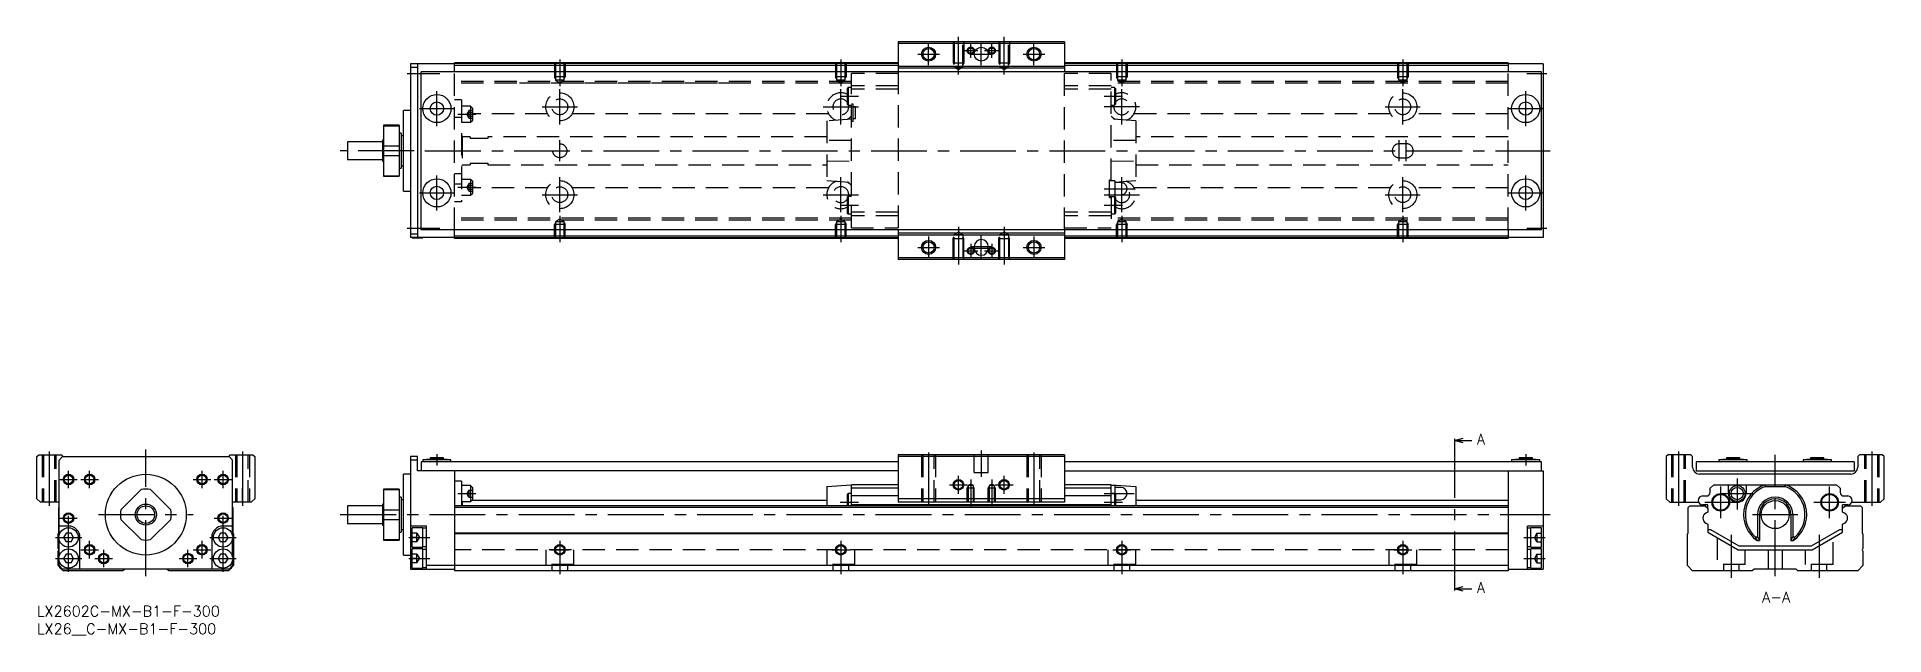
# Model space of a CAD drawing. Extents: x 0 to 526, y -8 to 162.
import ezdxf

# ---------------------------------------------------------------- set-up
doc = ezdxf.new("R2010")
doc.units = 0
doc.header["$LTSCALE"] = 0.5
doc.linetypes.add('CENTER', pattern=[50.8, 31.75, -6.35, 6.35, -6.35])
doc.linetypes.add('DASHED', pattern=[19.05, 12.7, -6.35])
for name, color, linetype in [('MSM_CENTER', 1, 'CENTER'), ('MSM_CONTINUOUS', 7, 'CONTINUOUS'), ('MSM_DASHED', 4, 'DASHED'), ('MSM_NARROW', 5, 'CONTINUOUS'), ('MSM_PART_NUMBER', 7, 'CONTINUOUS')]:
    doc.layers.add(name, color=color, linetype=linetype)
doc.styles.get("Standard").update_dxf_attribs({"font": 'txt.shx', "height": 1, "bigfont": 'bigfont.shx'})

# ---------------------------------------------------------------- blocks, each defined once
blk = doc.blocks.new('*U2')
at = {"layer": 'MSM_PART_NUMBER'}
blk.add_text('LX2602C-MX-B1-F-300', height=3, dxfattribs=at).set_placement((0, -3))
blk = doc.blocks.new('*U3')
at = {"layer": 'MSM_PART_NUMBER'}
blk.add_text('LX26__C-MX-B1-F-300', height=3, dxfattribs=at).set_placement((0, -8))

msp = doc.modelspace()

# ---------------------------------------------------------------- linework, layer by layer
at = {"layer": 'MSM_CENTER'}
for p, q in [((253.88, 153.98), (253.88, 160.18)), ((262.38, 151.28), (262.38, 161.98)), ((263.83, 158.08), (267.93, 158.08)), ((265.88, 156.03), (265.88, 160.13)), ((268.88, 153.98), (268.88, 160.18)), ((269.83, 158.08), (273.93, 158.08)), ((271.88, 156.03), (271.88, 160.13)), ((275.38, 151.28), (275.38, 161.98)), ((283.88, 153.98), (283.88, 160.18)), ((148.88, 155.58), (148.88, 147.95)), ((228.88, 155.58), (228.88, 147.95)), ((250.78, 157.08), (256.98, 157.08)), ((265.78, 157.08), (271.98, 157.08)), ((280.78, 157.08), (286.98, 157.08)), ((308.88, 155.58), (308.88, 147.95)), ((388.88, 155.58), (388.88, 147.95)), ((105.38, 151.58), (114.68, 151.58)), ((424.18, 151.58), (429.88, 151.58)), ((113.88, 136.58), (113.88, 146.58)), ((143.88, 142.08), (153.88, 142.08)), ((148.88, 137.08), (148.88, 147.08)), ((223.88, 142.08), (233.88, 142.08)), ((228.68, 145.08), (233.88, 145.08)), ((228.88, 137.08), (228.88, 147.08)), ((303.88, 145.08), (309.08, 145.08)), ((313.88, 142.08), (303.88, 142.08)), ((308.88, 137.08), (308.88, 147.08)), ((383.88, 142.08), (393.88, 142.08)), ((388.88, 137.08), (388.88, 147.08)), ((423.88, 136.58), (423.88, 146.58)), ((108.88, 141.58), (118.88, 141.58)), ((119.88, 139.98), (124.98, 139.98)), ((418.88, 141.58), (428.88, 141.58)), ((148.88, 126.58), (148.88, 132.58)), ((387.88, 126.58), (387.88, 132.58)), ((389.88, 126.58), (389.88, 132.58)), ((107.38, 129.58), (86.38, 129.58)), ((110.48, 129.58), (430.88, 129.58)), ((113.88, 112.58), (113.88, 122.58)), ((148.88, 112.08), (148.88, 122.08)), ((228.88, 112.08), (228.88, 122.08)), ((308.88, 112.08), (308.88, 122.08)), ((388.88, 112.08), (388.88, 122.08)), ((423.88, 112.58), (423.88, 122.58)), ((108.88, 117.58), (118.88, 117.58)), ((119.88, 119.19), (124.98, 119.19)), ((143.88, 117.08), (153.88, 117.08)), ((223.88, 117.08), (233.88, 117.08)), ((303.88, 118.78), (312.38, 118.78)), ((303.88, 117.08), (313.88, 117.08)), ((383.88, 117.08), (393.88, 117.08)), ((418.88, 117.58), (428.88, 117.58)), ((148.88, 111.09), (148.88, 103.58)), ((228.68, 114.08), (233.88, 114.08)), ((228.88, 111.09), (228.88, 103.58)), ((303.88, 114.08), (309.08, 114.08)), ((308.88, 111.09), (308.88, 103.58)), ((388.88, 111.09), (388.88, 103.58)), ((105.38, 107.58), (114.68, 107.58)), ((253.88, 105.18), (253.88, 98.98)), ((262.38, 107.89), (262.38, 97.19)), ((268.88, 98.83), (268.88, 105.33)), ((275.38, 107.89), (275.38, 97.19)), ((283.88, 105.18), (283.88, 98.98)), ((424.18, 107.58), (429.88, 107.58)), ((250.78, 102.08), (256.98, 102.08)), ((263.83, 101.08), (267.93, 101.08)), ((265.88, 103.13), (265.88, 99.03)), ((265.88, 102.33), (271.88, 102.33)), ((265.88, 101.83), (271.88, 101.83)), ((269.83, 101.08), (273.93, 101.08)), ((271.88, 103.13), (271.88, 99.03)), ((280.78, 102.08), (286.98, 102.08)), ((3.5, 44), (3.5, 28.5)), ((31, 8.5), (31, 44.5)), ((58.5, 44), (58.5, 28.5)), ((113.88, 43.2), (113.88, 40)), ((253.88, 43.68), (253.88, 28.83)), ((268.88, 44.25), (268.88, 36.75)), ((283.88, 43.68), (283.88, 28.83)), ((403.57, 46.62), (403.57, 5.38)), ((423.88, 43.2), (423.88, 40)), ((467.41, 44), (467.41, 28.5)), ((494.91, 8.5), (494.91, 43)), ((522.41, 44), (522.41, 28.5)), ((9, 33.5), (9, 38.5)), ((15, 33.5), (15, 38.5)), ((47, 33.5), (47, 38.5)), ((53, 33.5), (53, 38.5)), ((262.38, 31.93), (262.38, 37.08)), ((275.38, 31.93), (275.38, 37.08)), ((6.5, 36), (11.5, 36)), ((12.5, 36), (17.5, 36)), ((44.5, 36), (49.5, 36)), ((50.5, 36), (55.5, 36)), ((119.88, 32), (124.98, 32)), ((259.8, 34.5), (264.95, 34.5)), ((265.88, 35.96), (265.88, 28.24)), ((271.88, 35.96), (271.88, 28.24)), ((272.8, 34.5), (277.95, 34.5)), ((303.88, 32), (312.38, 32)), ((479.41, 25), (479.41, 34)), ((479.61, 32), (488.61, 32)), ((484.11, 36.25), (484.11, 27.5)), ((510.41, 25), (510.41, 34)), ((9, 9.75), (9, 27.5)), ((53, 9.75), (53, 27.5)), ((228.68, 29.5), (233.88, 29.5)), ((303.88, 29.5), (309.08, 29.5)), ((474.91, 29.5), (483.91, 29.5)), ((505.91, 29.5), (514.91, 29.5)), ((6.5, 25), (11.5, 25)), ((17.5, 26), (44.5, 26)), ((50.5, 25), (55.5, 25)), ((86.38, 26), (430.88, 26)), ((488.41, 26), (501.41, 26)), ((5.25, 19.5), (12.75, 19.5)), ((12.5, 16), (17.5, 16)), ((15, 13.5), (15, 18.5)), ((19, 11), (19, 16)), ((43, 11), (43, 16)), ((44.5, 16), (49.5, 16)), ((47, 13.5), (47, 18.5)), ((49.25, 19.5), (56.75, 19.5)), ((105.88, 19.5), (111.88, 19.5)), ((146.3, 16), (151.45, 16)), ((148.88, 18.5), (148.88, 9)), ((226.3, 16), (231.45, 16)), ((228.88, 18.5), (228.88, 9)), ((306.3, 16), (311.45, 16)), ((308.88, 18.5), (308.88, 9)), ((386.3, 16), (391.45, 16)), ((388.88, 18.5), (388.88, 9)), ((423.38, 19.5), (429.38, 19.5)), ((482.41, 20.29), (482.41, 8)), ((507.41, 20.29), (507.41, 8)), ((5.25, 13.5), (12.75, 13.5)), ((16.5, 13.5), (21.5, 13.5)), ((40.5, 13.5), (45.5, 13.5)), ((49.25, 13.5), (56.75, 13.5)), ((105.88, 13.5), (111.88, 13.5)), ((423.38, 13.5), (429.38, 13.5))]:
    msp.add_line(p, q, dxfattribs=at)
at = {"layer": 'MSM_CONTINUOUS'}
for p, q in [((292.58, 160.58), (245.18, 160.58)), ((245.18, 160.58), (245.18, 152.08)), ((292.58, 160.08), (245.18, 160.08)), ((292.58, 160.58), (292.58, 152.08)), ((118.88, 154.28), (106.38, 154.28)), ((106.38, 154.28), (106.38, 104.88)), ((108.38, 153.28), (106.38, 153.28)), ((106.88, 154.28), (106.88, 154.33)), ((109.88, 154.33), (106.88, 154.33)), ((108.38, 154.28), (108.38, 104.88)), ((109.88, 154.28), (109.88, 154.33)), ((118.88, 152.08), (118.88, 154.58)), ((245.18, 154.58), (118.88, 154.58)), ((245.18, 154.38), (118.88, 154.38)), ((245.18, 153.88), (118.88, 153.88)), ((292.58, 153.58), (245.18, 153.58)), ((292.58, 153.08), (245.18, 153.08)), ((418.88, 154.58), (292.58, 154.58)), ((418.88, 154.38), (292.58, 154.38)), ((418.88, 153.88), (292.58, 153.88)), ((418.88, 154.58), (418.88, 152.08)), ((428.88, 154.28), (418.88, 154.28)), ((425.38, 154.28), (425.38, 154.33)), ((428.38, 154.33), (425.38, 154.33)), ((428.38, 154.28), (428.38, 154.33)), ((428.88, 154.28), (428.88, 104.88)), ((109.38, 107.08), (109.38, 152.08)), ((428.38, 152.08), (109.38, 152.08)), ((428.38, 107.08), (428.38, 152.08)), ((103.18, 136.83), (98.68, 136.83)), ((98.68, 136.83), (98.68, 122.33)), ((103.18, 136.83), (103.18, 122.33)), ((106.38, 141.08), (104.38, 141.08)), ((104.38, 118.08), (104.38, 141.08)), ((88.38, 132.08), (88.38, 127.08)), ((98.38, 132.08), (88.38, 132.08)), ((98.38, 132.58), (98.38, 126.58)), ((98.68, 132.58), (98.38, 132.58)), ((98.68, 136.7), (103.18, 136.7)), ((103.68, 134.58), (103.18, 134.58)), ((103.68, 134.58), (103.68, 124.58)), ((104.38, 133.83), (103.68, 133.83)), ((88.38, 127.08), (98.38, 127.08)), ((98.38, 126.58), (98.68, 126.58)), ((98.68, 130.95), (103.18, 130.95)), ((98.68, 128.22), (103.18, 128.22)), ((98.68, 122.46), (103.18, 122.46)), ((98.68, 122.33), (103.18, 122.33)), ((103.18, 124.58), (103.68, 124.58)), ((103.68, 125.33), (104.38, 125.33)), ((104.38, 118.08), (106.38, 118.08)), ((108.38, 105.88), (106.38, 105.88)), ((428.38, 107.08), (109.38, 107.08)), ((118.88, 104.58), (118.88, 107.08)), ((245.18, 105.28), (118.88, 105.28)), ((245.18, 107.08), (245.18, 98.58)), ((292.58, 106.08), (245.18, 106.08)), ((292.58, 105.58), (245.18, 105.58)), ((292.58, 107.08), (292.58, 98.58)), ((418.88, 105.28), (292.58, 105.28)), ((418.88, 107.08), (418.88, 104.58)), ((118.88, 104.88), (106.38, 104.88)), ((106.88, 104.83), (106.88, 104.88)), ((106.88, 104.83), (109.88, 104.83)), ((109.88, 104.83), (109.88, 104.88)), ((245.18, 104.78), (118.88, 104.78)), ((245.18, 104.58), (118.88, 104.58)), ((266.88, 102.33), (266.88, 101.83)), ((270.88, 101.83), (270.88, 102.33)), ((418.88, 104.78), (292.58, 104.78)), ((418.88, 104.58), (292.58, 104.58)), ((428.88, 104.88), (418.88, 104.88)), ((292.58, 99.08), (245.18, 99.08)), ((292.58, 98.58), (245.18, 98.58)), ((403.57, 47.12), (406.07, 47.79)), ((403.57, 47.62), (403.57, 46.62)), ((0, 42.5), (0.5, 43)), ((0, 30.5), (0, 42.5)), ((0.5, 43), (7, 43)), ((6.3, 41.5), (7.3, 42.5)), ((7, 43), (7.5, 42.5)), ((7.3, 42.5), (54.7, 42.5)), ((54.5, 42.5), (55, 43)), ((54.7, 42.5), (55.7, 41.5)), ((55, 43), (61.5, 43)), ((61.5, 43), (62, 42.5)), ((62, 42.5), (62, 30.5)), ((108.38, 42.5), (106.38, 42.5)), ((106.38, 42.5), (106.38, 10.5)), ((108.38, 38.5), (108.38, 42.5)), ((111.98, 42.2), (111.98, 41.8)), ((115.78, 42.2), (111.98, 42.2)), ((115.78, 41.8), (115.78, 42.2)), ((245.18, 43), (245.18, 29.5)), ((292.58, 43), (245.18, 43)), ((292.58, 42.5), (245.18, 42.5)), ((292.58, 43), (292.58, 29.5)), ((406.07, 46.45), (403.57, 47.12)), ((403.57, 47.12), (408.57, 47.12)), ((421.98, 42.2), (421.98, 41.8)), ((425.78, 42.2), (421.98, 42.2)), ((425.78, 41.8), (425.78, 42.2)), ((464.41, 43), (463.91, 42.5)), ((463.91, 42.5), (463.91, 30.5)), ((470.91, 43), (464.41, 43)), ((471.41, 42.5), (470.91, 43)), ((471.41, 39.5), (471.41, 42.5)), ((481.01, 42.2), (481.01, 41.8)), ((484.81, 42.2), (481.01, 42.2)), ((484.81, 41.8), (484.81, 42.2)), ((505.01, 42.2), (505.01, 41.8)), ((508.81, 42.2), (505.01, 42.2)), ((508.81, 41.8), (508.81, 42.2)), ((518.91, 43), (518.41, 42.5)), ((518.41, 42.5), (518.41, 39.5)), ((525.41, 43), (518.91, 43)), ((525.91, 42.5), (525.41, 43)), ((525.91, 30.5), (525.91, 42.5)), ((6.3, 20.02), (6.3, 41.5)), ((55.7, 20.02), (55.7, 41.5)), ((106.38, 37.5), (104.38, 37.5)), ((104.38, 14.5), (104.38, 37.5)), ((108.38, 41.5), (106.38, 41.5)), ((245.18, 38.5), (108.38, 38.5)), ((109.38, 41), (109.38, 38.5)), ((245.18, 41), (109.38, 41)), ((111.98, 41.8), (109.88, 41.55)), ((109.88, 41.55), (109.88, 41)), ((117.88, 41.55), (109.88, 41.55)), ((115.78, 41.8), (111.98, 41.8)), ((117.88, 41.55), (115.78, 41.8)), ((117.88, 41), (117.88, 41.55)), ((118.88, 38.5), (118.88, 10)), ((428.38, 41), (292.58, 41)), ((292.58, 38.5), (428.88, 38.5)), ((418.88, 38.5), (418.88, 10)), ((421.98, 41.8), (419.88, 41.55)), ((419.88, 41.55), (419.88, 41)), ((427.88, 41.55), (419.88, 41.55)), ((425.78, 41.8), (421.98, 41.8)), ((427.88, 41.55), (425.78, 41.8)), ((427.88, 41), (427.88, 41.55)), ((428.38, 38.5), (428.38, 41)), ((428.88, 38.5), (428.88, 10.5)), ((472.41, 41), (472.41, 38.5)), ((517.41, 41), (472.41, 41)), ((472.41, 38.5), (517.41, 38.5)), ((516.41, 37.5), (473.41, 37.5)), ((481.01, 41.8), (478.91, 41.55)), ((478.91, 41.55), (478.91, 41)), ((486.91, 41.55), (478.91, 41.55)), ((484.81, 41.8), (481.01, 41.8)), ((486.91, 41.55), (484.81, 41.8)), ((486.91, 41), (486.91, 41.55)), ((505.01, 41.8), (502.91, 41.55)), ((502.91, 41.55), (502.91, 41)), ((510.91, 41.55), (502.91, 41.55)), ((508.81, 41.8), (505.01, 41.8)), ((510.91, 41.55), (508.81, 41.8)), ((510.91, 41), (510.91, 41.55)), ((517.41, 41), (517.41, 38.5)), ((23.88, 27.36), (29.64, 33.12)), ((32.36, 33.12), (38.12, 27.36)), ((103.18, 33.25), (98.68, 33.25)), ((98.68, 33.25), (98.68, 18.75)), ((98.68, 33.12), (103.18, 33.12)), ((103.18, 33.25), (103.18, 18.75)), ((120.88, 35.5), (118.88, 35.5)), ((120.88, 35.5), (120.88, 28.5)), ((123.48, 34.25), (120.88, 34.25)), ((123.98, 33.75), (123.48, 34.25)), ((123.48, 34.25), (123.48, 29.75)), ((123.98, 33.75), (123.98, 30.25)), ((224.88, 34), (231.88, 34.5)), ((224.88, 34), (224.88, 28.5)), ((230.93, 32), (230.68, 31.75)), ((230.68, 31.75), (230.68, 28.5)), ((231.88, 32), (230.93, 32)), ((230.93, 32), (230.93, 28.5)), ((245.18, 34.5), (231.88, 34.5)), ((231.88, 28.5), (231.88, 34.5)), ((245.18, 33.5), (231.88, 33.5)), ((305.88, 34.5), (292.58, 34.5)), ((305.88, 33.5), (292.58, 33.5)), ((305.88, 34.5), (312.88, 34)), ((305.88, 28.5), (305.88, 34.5)), ((306.88, 34.25), (305.88, 34.25)), ((306.83, 32), (305.88, 32)), ((307.08, 31.75), (306.83, 32)), ((306.83, 32), (306.83, 28.5)), ((306.88, 34.25), (306.88, 31.95)), ((308.63, 33.75), (306.88, 33.75)), ((307.08, 31.75), (307.08, 28.5)), ((312.88, 34), (312.88, 28.5)), ((476.41, 33.5), (477.41, 34.5)), ((476.41, 32.3), (476.41, 33.5)), ((477.41, 34.5), (512.41, 34.5)), ((481.61, 32), (481.61, 34.5)), ((486.61, 34.5), (486.61, 32)), ((491.95, 34.5), (492.04, 34)), ((492.04, 34), (497.78, 34)), ((497.78, 34), (497.87, 34.5)), ((512.41, 34.5), (513.41, 33.5)), ((513.41, 33.5), (513.41, 32.3)), ((1, 29.5), (0, 30.5)), ((6.3, 29.5), (1, 29.5)), ((6.2, 28), (6.3, 28.1)), ((6.2, 20.7), (6.2, 28)), ((61, 29.5), (55.7, 29.5)), ((55.7, 28.1), (55.8, 28)), ((55.8, 28), (55.8, 20.7)), ((62, 30.5), (61, 29.5)), ((98.38, 28.5), (88.38, 28.5)), ((88.38, 28.5), (88.38, 23.5)), ((98.68, 29), (98.38, 29)), ((98.38, 29), (98.38, 23)), ((98.68, 27.36), (103.18, 27.36)), ((103.68, 31), (103.18, 31)), ((103.68, 31), (103.68, 21)), ((104.38, 30.25), (103.68, 30.25)), ((418.88, 28.5), (118.88, 28.5)), ((418.88, 28), (118.88, 28)), ((120.88, 29.75), (123.48, 29.75)), ((121.08, 29.75), (121.08, 28.5)), ((123.48, 29.75), (123.98, 30.25)), ((224.88, 30), (123.73, 30)), ((245.18, 31.3), (231.88, 31.3)), ((305.88, 28.8), (231.88, 28.8)), ((292.58, 30.5), (245.18, 30.5)), ((292.58, 29.5), (245.18, 29.5)), ((305.88, 31.3), (292.58, 31.3)), ((307.08, 30.25), (308.63, 30.25)), ((418.88, 30), (312.88, 30)), ((464.91, 29.5), (463.91, 30.5)), ((464.91, 29.5), (473.09, 29.5)), ((470.11, 28), (470.61, 28.5)), ((470.11, 20.7), (470.11, 28)), ((470.61, 28.5), (475.01, 28.5)), ((474.21, 31.3), (475.41, 31.3)), ((475.71, 28.8), (474.21, 28.8)), ((475.01, 28.5), (475.71, 27.8)), ((475.71, 26.72), (475.15, 26.4)), ((475.71, 27.8), (475.71, 28.8)), ((475.71, 27.8), (475.71, 26.72)), ((515.61, 28.8), (514.11, 28.8)), ((514.11, 26.72), (514.11, 28.8)), ((514.11, 27.8), (514.81, 28.5)), ((514.67, 26.4), (514.11, 26.72)), ((514.41, 31.3), (515.61, 31.3)), ((514.81, 28.5), (519.21, 28.5)), ((516.73, 29.5), (524.91, 29.5)), ((519.21, 28.5), (519.71, 28)), ((519.71, 28), (519.71, 20.7)), ((524.91, 29.5), (525.91, 30.5)), ((9, 22.75), (6.3, 22.75)), ((29.64, 18.88), (23.88, 24.64)), ((38.12, 24.64), (32.36, 18.88)), ((55.7, 22.75), (53, 22.75)), ((88.38, 23.5), (98.38, 23.5)), ((98.38, 23), (98.68, 23)), ((98.68, 24.64), (103.18, 24.64)), ((103.68, 21.75), (104.38, 21.75)), ((110.88, 22.75), (106.38, 22.75)), ((106.88, 16.75), (106.88, 22.25)), ((109.88, 22.25), (106.88, 22.25)), ((109.88, 16.75), (109.88, 22.25)), ((110.88, 22.1), (109.88, 22.1)), ((110.88, 10.5), (110.88, 22.75)), ((424.38, 10.5), (424.38, 22.75)), ((428.88, 22.75), (424.38, 22.75)), ((425.38, 22.1), (424.38, 22.1)), ((425.38, 16.75), (425.38, 22.25)), ((428.38, 22.25), (425.38, 22.25)), ((428.38, 16.75), (428.38, 22.25)), ((475.15, 23.6), (475.71, 23.28)), ((475.71, 23.28), (475.71, 21)), ((476.56, 21.66), (475.71, 21.66)), ((484.64, 17), (476.56, 21.66)), ((489.91, 26), (489.91, 19.68)), ((490.41, 26), (490.41, 18.62)), ((499.41, 26), (499.41, 18.62)), ((499.91, 26), (499.91, 19.68)), ((513.26, 21.66), (505.18, 17)), ((514.11, 21.66), (513.26, 21.66)), ((514.11, 23.28), (514.67, 23.6)), ((514.11, 21), (514.11, 23.28)), ((6, 20.5), (6.2, 20.7)), ((6, 16.4), (6, 20.5)), ((6.3, 14.02), (6.3, 18.98)), ((8.28, 20.75), (7.56, 19.5)), ((7.56, 19.5), (8.28, 18.25)), ((9.72, 20.75), (8.28, 20.75)), ((9.72, 18.25), (8.28, 18.25)), ((10.44, 19.5), (9.72, 20.75)), ((9.72, 18.25), (10.44, 19.5)), ((12.25, 10.5), (12.25, 19.5)), ((49.75, 19.5), (49.75, 10.5)), ((52.28, 20.75), (51.56, 19.5)), ((51.56, 19.5), (52.28, 18.25)), ((53.72, 20.75), (52.28, 20.75)), ((53.72, 18.25), (52.28, 18.25)), ((54.44, 19.5), (53.72, 20.75)), ((53.72, 18.25), (54.44, 19.5)), ((55.7, 14.02), (55.7, 18.98)), ((55.8, 20.7), (56, 20.5)), ((56, 20.5), (56, 11.5)), ((98.68, 18.88), (103.18, 18.88)), ((98.68, 18.75), (103.18, 18.75)), ((103.18, 21), (103.68, 21)), ((106.88, 16.75), (109.88, 16.75)), ((106.88, 10.75), (106.88, 16.25)), ((109.88, 16.25), (106.88, 16.25)), ((109.88, 16.9), (110.88, 16.9)), ((109.88, 10.75), (109.88, 16.25)), ((110.88, 16.1), (109.88, 16.1)), ((418.88, 20.7), (118.88, 20.7)), ((418.88, 20.5), (118.88, 20.5)), ((424.38, 16.9), (425.38, 16.9)), ((425.38, 16.1), (424.38, 16.1)), ((425.38, 16.75), (428.38, 16.75)), ((425.38, 10.75), (425.38, 16.25)), ((428.38, 16.25), (425.38, 16.25)), ((428.38, 10.75), (428.38, 16.25)), ((469.91, 20.5), (470.11, 20.7)), ((469.91, 11.5), (469.91, 20.5)), ((475.71, 21), (484.37, 16)), ((484.37, 16), (505.45, 16)), ((505.18, 17), (484.64, 17)), ((489.23, 19.68), (489.91, 19.68)), ((489.76, 18.62), (490.41, 18.62)), ((489.91, 19.68), (490.41, 18.62)), ((499.41, 18.62), (499.91, 19.68)), ((499.41, 18.62), (500.06, 18.62)), ((499.91, 19.68), (500.6, 19.68)), ((505.45, 16), (514.11, 21)), ((519.71, 20.7), (519.91, 20.5)), ((519.91, 20.5), (519.91, 16.4)), ((6, 11.5), (6, 15.6)), ((7.5, 10), (6, 11.5)), ((6.3, 11.5), (6.3, 12.98)), ((6.3, 11.5), (7.3, 10.5)), ((8.28, 14.75), (7.56, 13.5)), ((7.56, 13.5), (8.28, 12.25)), ((9.72, 14.75), (8.28, 14.75)), ((9.72, 12.25), (8.28, 12.25)), ((10.44, 13.5), (9.72, 14.75)), ((9.72, 12.25), (10.44, 13.5)), ((52.28, 14.75), (51.56, 13.5)), ((51.56, 13.5), (52.28, 12.25)), ((53.72, 14.75), (52.28, 14.75)), ((53.72, 12.25), (52.28, 12.25)), ((54.44, 13.5), (53.72, 14.75)), ((53.72, 12.25), (54.44, 13.5)), ((56, 11.5), (54.5, 10)), ((54.7, 10.5), (55.7, 11.5)), ((55.7, 11.5), (55.7, 12.98)), ((104.38, 14.5), (106.38, 14.5)), ((106.88, 10.75), (109.88, 10.75)), ((109.88, 10.9), (110.88, 10.9)), ((418.88, 11.5), (110.88, 11.5)), ((424.38, 10.9), (425.38, 10.9)), ((425.38, 10.75), (428.38, 10.75)), ((471.41, 10), (469.91, 11.5)), ((519.91, 11.5), (518.41, 10)), ((519.91, 15.6), (519.91, 11.5)), ((54.7, 10.5), (7.3, 10.5)), ((24.5, 10), (7.5, 10)), ((25, 10.5), (24.5, 10)), ((37.52, 10), (37.02, 10.5)), ((54.5, 10), (37.52, 10)), ((106.38, 10.5), (118.88, 10.5)), ((418.88, 10), (118.88, 10)), ((403.57, 4.88), (406.07, 5.55)), ((403.57, 5.38), (403.57, 4.38)), ((418.88, 10.5), (428.88, 10.5)), ((488.4, 10), (471.41, 10)), ((488.9, 10.5), (488.4, 10)), ((500.91, 10.5), (488.9, 10.5)), ((501.41, 10), (500.91, 10.5)), ((518.41, 10), (501.41, 10)), ((406.07, 4.21), (403.57, 4.88)), ((403.57, 4.88), (408.57, 4.88))]:
    msp.add_line(p, q, dxfattribs=at)
for centre, radius in [((253.88, 157.08), 1.62), ((268.88, 157.08), 2), ((283.88, 157.08), 1.62), ((113.88, 141.58), 4), ((113.88, 141.58), 1.9), ((423.88, 141.58), 4), ((423.88, 141.58), 1.9), ((113.88, 117.58), 4), ((423.88, 117.58), 4), ((113.88, 117.58), 1.9), ((423.88, 117.58), 1.9), ((253.88, 102.08), 1.62), ((283.88, 102.08), 1.62), ((9, 36), 1.23), ((15, 36), 1.23), ((31, 26), 11.5), ((47, 36), 1.23), ((53, 36), 1.23), ((262.38, 34.5), 1.23), ((275.38, 34.5), 1.23), ((479.41, 29.5), 2.5), ((479.41, 29.5), 2.25), ((484.11, 32), 2.25), ((484.11, 32), 1.75), ((510.41, 29.5), 2.5), ((510.41, 29.5), 2.25), ((31, 26), 3), ((31, 26), 2.5), ((494.91, 26), 4), ((9, 19.5), 2.75), ((9, 25), 1.23), ((53, 19.5), 2.75), ((53, 25), 1.23), ((9, 13.5), 2.75), ((15, 16), 1.23), ((47, 16), 1.23), ((53, 13.5), 2.75), ((148.88, 16), 1.23), ((228.88, 16), 1.23), ((308.88, 16), 1.23), ((388.88, 16), 1.23), ((19, 13.5), 1.23), ((43, 13.5), 1.23)]:
    msp.add_circle(centre, radius, dxfattribs=at)
for centre, radius, start, end in [((268.88, 102.33), 2, 0, 180), ((268.88, 101.83), 2, 180, 0), ((473.41, 39.5), 2, 180, 270), ((516.41, 39.5), 2, 270, 0), ((31, 26), 7.25, 79.1484, 100.8516), ((308.63, 32), 1.75, 270, 90), ((475.41, 32.3), 1, 270, 0), ((484.11, 32), 2.5, 180, 0), ((494.91, 26), 9, 109.1881, 235.0848), ((494.91, 26), 8.5, 109.7499, 228.0214), ((494.91, 26), 8.5, 311.9786, 70.2501), ((494.91, 26), 9, 304.9152, 70.8119), ((514.41, 32.3), 1, 180, 270), ((31, 26), 7.25, 169.1484, 190.8516), ((31, 26), 7.25, 349.1484, 10.8516), ((474.21, 30.05), 1.25, 90, 270), ((476.03, 24.88), 1.75, 120.0001, 176.2321), ((494.91, 26), 5, 0, 180), ((494.91, 26), 4.5, 0, 180), ((513.8, 24.88), 1.75, 3.7679, 59.9999), ((515.61, 30.05), 1.25, 270, 90), ((9, 19.5), 3.25, 0, 90), ((53, 19.5), 3.25, 90, 180), ((476.03, 25.12), 1.75, 183.7679, 239.9999), ((513.8, 25.12), 1.75, 300.0001, 356.2321), ((5.7, 16), 0.5, 306.8761, 53.1239), ((31, 26), 7.25, 259.1484, 280.8516), ((499.27, 24.07), 10.96, 203.6059, 209.8183), ((490.38, 24.16), 11.15, 330.2349, 336.3409), ((520.21, 16), 0.5, 126.8761, 233.1239), ((7.3, 11.5), 1, 201.8195, 248.1805), ((54.7, 11.5), 1, 291.8106, 338.1894)]:
    msp.add_arc(centre, radius, start, end, dxfattribs=at)
at = {"layer": 'MSM_DASHED'}
for p, q in [((260.88, 160.58), (260.88, 154.58)), ((261.15, 160.58), (261.15, 153.38)), ((263.61, 153.38), (263.61, 160.58)), ((263.88, 160.58), (263.88, 154.58)), ((273.88, 160.58), (273.88, 154.58)), ((274.15, 160.58), (274.15, 153.38)), ((276.61, 153.38), (276.61, 160.58)), ((276.88, 160.58), (276.88, 154.58)), ((147.38, 154.58), (147.38, 150.58)), ((147.58, 154.38), (147.58, 154.38)), ((147.65, 154.58), (147.65, 149.66)), ((150.11, 149.66), (150.11, 154.58)), ((150.38, 154.58), (150.38, 150.58)), ((227.38, 154.58), (227.38, 150.58)), ((227.58, 154.38), (227.58, 154.38)), ((227.58, 154.38), (227.58, 154.38)), ((227.65, 154.58), (227.65, 149.66)), ((230.11, 149.66), (230.11, 154.58)), ((230.18, 154.38), (230.19, 154.4)), ((230.38, 154.58), (230.38, 150.58)), ((260.88, 154.58), (263.88, 154.58)), ((260.88, 154.58), (261.15, 154.12)), ((261.15, 153.38), (262.38, 152.67)), ((261.15, 153.38), (263.61, 153.38)), ((262.38, 152.67), (263.61, 153.38)), ((263.88, 154.58), (263.61, 154.12)), ((273.88, 154.58), (276.88, 154.58)), ((273.88, 154.58), (274.15, 154.12)), ((274.15, 153.38), (275.38, 152.67)), ((274.15, 153.38), (276.61, 153.38)), ((275.38, 152.67), (276.61, 153.38)), ((276.88, 154.58), (276.61, 154.12)), ((307.38, 154.58), (307.38, 150.58)), ((307.58, 154.38), (307.58, 154.38)), ((307.58, 154.38), (307.58, 154.38)), ((307.65, 154.58), (307.65, 149.66)), ((310.11, 149.66), (310.11, 154.58)), ((310.18, 154.38), (310.19, 154.4)), ((310.38, 154.58), (310.38, 150.58)), ((387.38, 154.58), (387.38, 150.58)), ((387.58, 154.38), (387.58, 154.38)), ((387.65, 154.58), (387.65, 149.66)), ((390.11, 149.66), (390.11, 154.58)), ((390.18, 154.38), (390.19, 154.4)), ((390.38, 154.58), (390.38, 150.58)), ((118.88, 107.08), (118.88, 152.08)), ((231.88, 149.34), (118.88, 149.34)), ((231.88, 148.78), (118.88, 148.78)), ((200.38, 148.78), (137.38, 148.78)), ((150.38, 150.58), (147.38, 150.58)), ((147.65, 150.12), (147.38, 150.58)), ((150.11, 149.66), (147.65, 149.66)), ((147.65, 149.66), (148.88, 148.95)), ((148.88, 148.95), (150.11, 149.66)), ((150.11, 150.12), (150.38, 150.58)), ((230.38, 150.58), (227.38, 150.58)), ((227.65, 150.12), (227.38, 150.58)), ((230.11, 149.66), (227.65, 149.66)), ((227.65, 149.66), (228.88, 148.95)), ((228.88, 148.95), (230.11, 149.66)), ((230.11, 150.12), (230.38, 150.58)), ((230.93, 147.58), (230.68, 147.33)), ((230.68, 147.33), (230.68, 142.83)), ((231.88, 147.58), (230.93, 147.58)), ((230.93, 147.58), (230.93, 142.58)), ((245.18, 151.53), (231.88, 151.53)), ((231.88, 107.63), (231.88, 151.53)), ((245.18, 148.08), (231.88, 148.08)), ((245.18, 152.08), (245.18, 107.08)), ((292.58, 107.08), (292.58, 152.08)), ((305.88, 151.53), (292.58, 151.53)), ((305.88, 148.08), (292.58, 148.08)), ((305.88, 121.03), (305.88, 151.53)), ((418.88, 149.34), (305.88, 149.34)), ((418.88, 148.78), (305.88, 148.78)), ((306.83, 147.58), (305.88, 147.58)), ((306.83, 147.58), (306.83, 142.58)), ((307.08, 147.33), (306.83, 147.58)), ((307.08, 147.33), (307.08, 142.83)), ((310.38, 150.58), (307.38, 150.58)), ((307.65, 150.12), (307.38, 150.58)), ((310.11, 149.66), (307.65, 149.66)), ((307.65, 149.66), (308.88, 148.95)), ((308.88, 148.95), (310.11, 149.66)), ((310.11, 150.12), (310.38, 150.58)), ((390.38, 150.58), (387.38, 150.58)), ((387.65, 150.12), (387.38, 150.58)), ((390.11, 149.66), (387.65, 149.66)), ((387.65, 149.66), (388.88, 148.95)), ((388.88, 148.95), (390.11, 149.66)), ((390.11, 150.12), (390.38, 150.58)), ((418.88, 107.08), (418.88, 152.08)), ((120.88, 144.08), (118.88, 144.08)), ((120.88, 144.08), (120.88, 115.08)), ((123.48, 142.23), (120.88, 142.23)), ((123.98, 141.73), (123.48, 142.23)), ((123.48, 142.23), (123.48, 137.73)), ((230.68, 142.83), (230.93, 142.58)), ((230.93, 142.58), (231.88, 142.58)), ((245.18, 147.08), (231.88, 147.08)), ((232.38, 142.88), (231.88, 142.88)), ((232.38, 137.88), (232.38, 142.88)), ((233.08, 142.08), (232.38, 142.08)), ((233.08, 138.68), (233.08, 142.08)), ((305.88, 147.08), (292.58, 147.08)), ((305.88, 142.58), (306.83, 142.58)), ((306.83, 142.58), (307.08, 142.83)), ((120.88, 139.08), (118.88, 139.08)), ((120.88, 137.73), (123.48, 137.73)), ((122.98, 140.98), (122.4, 139.98)), ((122.98, 138.98), (122.4, 139.98)), ((122.98, 141.13), (123.98, 141.13)), ((122.98, 141.13), (122.98, 138.82)), ((122.98, 140.55), (123.98, 140.55)), ((122.98, 139.4), (123.98, 139.4)), ((122.98, 138.82), (123.98, 138.82)), ((123.48, 137.73), (123.98, 138.23)), ((123.98, 141.73), (123.98, 138.23)), ((145.39, 140.12), (123.98, 140.12)), ((225.39, 140.12), (152.37, 140.12)), ((231.88, 138.58), (224.88, 138.08)), ((224.88, 138.08), (224.88, 121.08)), ((232.38, 137.88), (231.88, 137.88)), ((233.08, 138.68), (232.38, 138.68)), ((312.88, 138.08), (305.88, 138.58)), ((385.39, 140.12), (312.37, 140.12)), ((312.88, 138.08), (312.88, 121.08)), ((418.88, 140.12), (392.37, 140.12)), ((121.08, 133.83), (120.88, 133.83)), ((121.08, 133.83), (121.08, 125.33)), ((123.38, 133.58), (121.08, 133.58)), ((123.38, 133.58), (123.38, 133.08)), ((128.38, 133.08), (123.38, 133.08)), ((128.38, 133.58), (128.38, 133.08)), ((224.88, 133.58), (128.38, 133.58)), ((231.88, 132.54), (224.88, 132.46)), ((312.88, 132.46), (305.88, 132.54)), ((418.88, 133.58), (312.88, 133.58)), ((389.88, 131.58), (387.88, 131.58)), ((224.88, 126.71), (231.88, 126.63)), ((305.88, 126.63), (312.88, 126.71)), ((387.88, 127.58), (389.88, 127.58)), ((118.88, 123.08), (120.88, 123.08)), ((120.88, 125.33), (121.08, 125.33)), ((123.48, 121.44), (120.88, 121.44)), ((121.08, 125.58), (123.38, 125.58)), ((123.38, 126.08), (128.38, 126.08)), ((123.38, 126.08), (123.38, 125.58)), ((123.98, 120.94), (123.48, 121.44)), ((123.48, 121.44), (123.48, 116.94)), ((128.38, 126.08), (128.38, 125.58)), ((128.38, 125.58), (224.88, 125.58)), ((224.88, 121.08), (231.88, 120.58)), ((305.38, 121.28), (305.88, 121.28)), ((305.38, 116.28), (305.38, 121.28)), ((306.88, 121.03), (305.38, 121.03)), ((306.88, 120.66), (312.88, 121.08)), ((306.88, 121.03), (306.88, 116.53)), ((312.88, 125.58), (418.88, 125.58)), ((120.88, 120.08), (118.88, 120.08)), ((120.88, 116.94), (123.48, 116.94)), ((122.98, 120.19), (122.4, 119.19)), ((122.98, 118.19), (122.4, 119.19)), ((122.98, 120.35), (123.98, 120.35)), ((122.98, 120.35), (122.98, 118.04)), ((122.98, 119.77), (123.98, 119.77)), ((122.98, 118.61), (123.98, 118.61)), ((122.98, 118.04), (123.98, 118.04)), ((123.48, 116.94), (123.98, 117.44)), ((123.98, 120.94), (123.98, 117.44)), ((145.39, 119.04), (123.98, 119.04)), ((225.39, 119.04), (152.37, 119.04)), ((230.93, 116.58), (230.68, 116.33)), ((230.68, 116.33), (230.68, 111.83)), ((230.93, 116.58), (230.93, 111.58)), ((231.88, 116.58), (230.93, 116.58)), ((305.38, 116.53), (306.88, 116.53)), ((305.38, 116.28), (305.88, 116.28)), ((305.88, 116.53), (305.88, 107.63)), ((306.83, 116.53), (306.83, 111.58)), ((308.63, 120.53), (306.88, 120.53)), ((306.88, 117.03), (308.63, 117.03)), ((307.08, 116.33), (306.88, 116.53)), ((307.08, 116.33), (307.08, 111.83)), ((385.39, 119.04), (312.37, 119.04)), ((418.88, 119.04), (392.37, 119.04)), ((120.88, 115.08), (118.88, 115.08)), ((230.68, 111.83), (230.93, 111.58)), ((230.93, 111.58), (231.88, 111.58)), ((245.18, 112.08), (231.88, 112.08)), ((245.18, 111.08), (231.88, 111.08)), ((305.88, 112.08), (292.58, 112.08)), ((305.88, 111.08), (292.58, 111.08)), ((305.88, 111.58), (306.83, 111.58)), ((306.83, 111.58), (307.08, 111.83)), ((231.88, 110.38), (118.88, 110.38)), ((231.88, 109.82), (118.88, 109.82)), ((147.65, 109.05), (147.38, 108.58)), ((150.38, 108.58), (147.38, 108.58)), ((147.38, 104.58), (147.38, 108.58)), ((148.88, 110.09), (147.65, 109.38)), ((147.65, 109.38), (147.65, 104.58)), ((150.11, 109.38), (147.65, 109.38)), ((150.11, 109.38), (148.88, 110.09)), ((150.11, 104.58), (150.11, 109.38)), ((150.11, 109.05), (150.38, 108.58)), ((150.38, 104.58), (150.38, 108.58)), ((227.65, 109.05), (227.38, 108.58)), ((230.38, 108.58), (227.38, 108.58)), ((227.38, 104.58), (227.38, 108.58)), ((228.88, 110.09), (227.65, 109.38)), ((227.65, 109.38), (227.65, 104.58)), ((230.11, 109.38), (227.65, 109.38)), ((230.11, 109.38), (228.88, 110.09)), ((230.11, 104.58), (230.11, 109.38)), ((230.11, 109.05), (230.38, 108.58)), ((230.38, 104.58), (230.38, 108.58)), ((231.88, 107.63), (245.18, 107.63)), ((261.15, 105.78), (262.38, 106.49)), ((261.15, 105.78), (263.61, 105.78)), ((261.15, 98.58), (261.15, 105.78)), ((262.38, 106.49), (263.61, 105.78)), ((263.61, 105.78), (263.61, 98.58)), ((274.15, 105.78), (275.38, 106.49)), ((274.15, 105.78), (276.61, 105.78)), ((274.15, 98.58), (274.15, 105.78)), ((275.38, 106.49), (276.61, 105.78)), ((276.61, 105.78), (276.61, 98.58)), ((292.58, 107.63), (305.88, 107.63)), ((418.88, 110.38), (305.88, 110.38)), ((418.88, 109.82), (305.88, 109.82)), ((307.65, 109.05), (307.38, 108.58)), ((310.38, 108.58), (307.38, 108.58)), ((307.38, 104.58), (307.38, 108.58)), ((308.88, 110.09), (307.65, 109.38)), ((307.65, 109.38), (307.65, 104.58)), ((310.11, 109.38), (307.65, 109.38)), ((310.11, 109.38), (308.88, 110.09)), ((310.11, 104.58), (310.11, 109.38)), ((310.11, 109.05), (310.38, 108.58)), ((310.38, 104.58), (310.38, 108.58)), ((387.65, 109.05), (387.38, 108.58)), ((390.38, 108.58), (387.38, 108.58)), ((387.38, 104.58), (387.38, 108.58)), ((388.88, 110.09), (387.65, 109.38)), ((387.65, 109.38), (387.65, 104.58)), ((390.11, 109.38), (387.65, 109.38)), ((390.11, 109.38), (388.88, 110.09)), ((390.11, 104.58), (390.11, 109.38)), ((390.11, 109.05), (390.38, 108.58)), ((390.38, 104.58), (390.38, 108.58)), ((260.88, 104.58), (261.15, 105.05)), ((260.88, 98.58), (260.88, 104.58)), ((260.88, 104.58), (263.88, 104.58)), ((263.88, 104.58), (263.61, 105.05)), ((263.88, 98.58), (263.88, 104.58)), ((273.88, 104.58), (274.15, 105.05)), ((273.88, 98.58), (273.88, 104.58)), ((273.88, 104.58), (276.88, 104.58)), ((276.88, 104.58), (276.61, 105.05)), ((276.88, 98.58), (276.88, 104.58)), ((1.5, 43), (1.5, 29.5)), ((1.88, 43), (1.88, 29.5)), ((5.12, 29.5), (5.12, 43)), ((5.5, 29.5), (5.5, 43)), ((56.5, 43), (56.5, 29.5)), ((56.88, 43), (56.88, 29.5)), ((60.12, 29.5), (60.12, 43)), ((60.5, 43), (60.5, 29.5)), ((251.88, 43), (251.88, 29.5)), ((252.26, 43), (252.26, 29.5)), ((255.5, 29.5), (255.5, 43)), ((255.88, 43), (255.88, 29.5)), ((266.88, 38), (266.88, 43)), ((270.88, 38), (270.88, 43)), ((281.88, 43), (281.88, 29.5)), ((282.26, 43), (282.26, 29.5)), ((285.5, 29.5), (285.5, 43)), ((285.88, 43), (285.88, 29.5)), ((465.41, 43), (465.41, 29.5)), ((465.79, 43), (465.79, 29.5)), ((469.03, 29.5), (469.03, 43)), ((469.41, 29.5), (469.41, 43)), ((520.41, 29.5), (520.41, 43)), ((520.79, 29.5), (520.79, 43)), ((524.03, 43), (524.03, 29.5)), ((524.41, 43), (524.41, 29.5)), ((266.88, 38), (270.88, 38)), ((122.98, 33), (122.4, 32)), ((122.98, 31), (122.4, 32)), ((122.98, 33), (123.98, 33)), ((122.98, 33), (122.98, 31)), ((122.98, 32), (123.98, 32)), ((264.88, 33.5), (265.1, 33.87)), ((264.88, 29.5), (264.88, 33.5)), ((266.88, 33.5), (264.88, 33.5)), ((265.88, 34.7), (265.1, 34.25)), ((265.1, 34.25), (265.1, 29.5)), ((266.66, 34.25), (265.1, 34.25)), ((266.66, 34.25), (265.88, 34.7)), ((266.66, 29.5), (266.66, 34.25)), ((266.88, 33.5), (266.66, 33.87)), ((266.88, 29.5), (266.88, 33.5)), ((270.88, 33.5), (271.1, 33.87)), ((270.88, 29.5), (270.88, 33.5)), ((272.88, 33.5), (270.88, 33.5)), ((271.88, 34.7), (271.1, 34.25)), ((271.1, 34.25), (271.1, 29.5)), ((272.66, 34.25), (271.1, 34.25)), ((272.66, 34.25), (271.88, 34.7)), ((272.66, 29.5), (272.66, 34.25)), ((272.88, 33.5), (272.66, 33.87)), ((272.88, 29.5), (272.88, 33.5)), ((122.98, 31), (123.98, 31)), ((108.18, 20.75), (106.88, 20.75)), ((108.18, 19.5), (106.88, 19.5)), ((108.18, 18.25), (106.88, 18.25)), ((108.18, 18.25), (108.18, 20.75)), ((108.18, 20.75), (108.9, 19.5)), ((108.18, 18.25), (108.9, 19.5)), ((418.88, 16), (118.88, 16)), ((144.88, 16), (144.88, 11.8)), ((152.88, 11.8), (152.88, 16)), ((224.88, 16), (224.88, 11.8)), ((232.88, 11.8), (232.88, 16)), ((304.88, 16), (304.88, 11.8)), ((312.88, 11.8), (312.88, 16)), ((384.88, 16), (384.88, 11.8)), ((392.88, 11.8), (392.88, 16)), ((427.08, 20.75), (426.36, 19.5)), ((427.08, 18.25), (426.36, 19.5)), ((427.08, 20.75), (428.38, 20.75)), ((427.08, 20.75), (427.08, 18.25)), ((427.08, 19.5), (428.38, 19.5)), ((427.08, 18.25), (428.38, 18.25)), ((478.41, 19.44), (478.41, 11.8)), ((486.41, 11.8), (486.41, 16)), ((492.91, 16), (492.91, 10.5)), ((496.91, 16), (496.91, 10.5)), ((503.41, 16), (503.41, 11.8)), ((511.41, 11.8), (511.41, 19.44)), ((108.18, 14.75), (106.88, 14.75)), ((108.18, 13.5), (106.88, 13.5)), ((108.18, 12.25), (106.88, 12.25)), ((108.18, 12.25), (108.18, 14.75)), ((108.18, 14.75), (108.9, 13.5)), ((108.18, 12.25), (108.9, 13.5)), ((152.88, 11.8), (144.88, 11.8)), ((146.63, 11.8), (146.63, 10)), ((151.13, 10), (151.13, 11.8)), ((232.88, 11.8), (224.88, 11.8)), ((226.63, 11.8), (226.63, 10)), ((231.13, 10), (231.13, 11.8)), ((312.88, 11.8), (304.88, 11.8)), ((306.63, 11.8), (306.63, 10)), ((311.13, 10), (311.13, 11.8)), ((392.88, 11.8), (384.88, 11.8)), ((386.63, 11.8), (386.63, 10)), ((391.13, 10), (391.13, 11.8)), ((427.08, 14.75), (426.36, 13.5)), ((427.08, 12.25), (426.36, 13.5)), ((427.08, 14.75), (428.38, 14.75)), ((427.08, 14.75), (427.08, 12.25)), ((427.08, 13.5), (428.38, 13.5)), ((427.08, 12.25), (428.38, 12.25)), ((486.41, 11.8), (478.41, 11.8)), ((480.16, 11.8), (480.16, 10)), ((484.66, 10), (484.66, 11.8)), ((511.41, 11.8), (503.41, 11.8)), ((505.16, 11.8), (505.16, 10)), ((509.66, 10), (509.66, 11.8))]:
    msp.add_line(p, q, dxfattribs=at)
for centre, radius in [((265.88, 158.08), 1), ((265.88, 158.08), 0.784), ((271.88, 158.08), 1), ((271.88, 158.08), 0.784), ((148.88, 142.08), 4), ((148.88, 142.08), 2.25), ((388.88, 142.08), 4), ((388.88, 142.08), 2.25), ((148.88, 129.58), 2), ((148.88, 117.08), 4), ((388.88, 117.08), 4), ((148.88, 117.08), 2.25), ((388.88, 117.08), 2.25), ((265.88, 101.08), 1), ((265.88, 101.08), 0.784), ((271.88, 101.08), 1), ((271.88, 101.08), 0.784)]:
    msp.add_circle(centre, radius, dxfattribs=at)
for centre, radius, start, end in [((228.88, 142.08), 4, 63.2563, 251.9374), ((228.88, 142.08), 2.25, 36.8699, 12.8396), ((308.88, 142.08), 2.25, 167.1604, 143.1301), ((308.88, 142.08), 4, 288.0626, 116.7437), ((228.88, 142.08), 4, 296.2338, 318.5904), ((308.88, 142.08), 4, 221.4096, 243.7662), ((387.88, 129.58), 2, 90, 270), ((389.88, 129.58), 2, 270, 90), ((228.88, 117.08), 4, 108.0626, 296.7437), ((228.88, 117.08), 2.25, 347.1604, 323.1301), ((228.88, 117.08), 4, 41.4096, 63.7662), ((308.88, 117.08), 4, 243.2563, 71.9374), ((308.88, 117.08), 2.25, 216.8699, 48.1948), ((308.63, 118.78), 1.75, 270, 90)]:
    msp.add_arc(centre, radius, start, end, dxfattribs=at)
at = {"layer": 'MSM_NARROW'}
msp.add_line((58.5, 29.5), (58.5, 33.5), dxfattribs=at)
for centre, radius in [((253.88, 157.08), 2), ((283.88, 157.08), 2), ((253.88, 102.08), 2), ((283.88, 102.08), 2), ((9, 36), 1.5), ((15, 36), 1.5), ((47, 36), 1.5), ((53, 36), 1.5), ((262.38, 34.5), 1.5), ((275.38, 34.5), 1.5), ((9, 25), 1.5), ((53, 25), 1.5), ((15, 16), 1.5), ((47, 16), 1.5), ((148.88, 16), 1.5), ((228.88, 16), 1.5), ((308.88, 16), 1.5), ((388.88, 16), 1.5), ((19, 13.5), 1.5), ((43, 13.5), 1.5)]:
    msp.add_circle(centre, radius, dxfattribs=at)

# ---------------------------------------------------------------- block references
at = {"layer": 'MSM_CONTINUOUS'}
for name in ['*U2', '*U3']:
    msp.add_blockref(name, (0, 0), dxfattribs=at)

# ---------------------------------------------------------------- texts
at = {"layer": 'MSM_PART_NUMBER'}
for s, p in [('A', (409.99, 46)), ('A', (409.99, 3.75)), ('A-A', (491.22, 1))]:
    msp.add_text(s, height=3, dxfattribs=at).set_placement(p)

doc.saveas('drawing.dxf')
